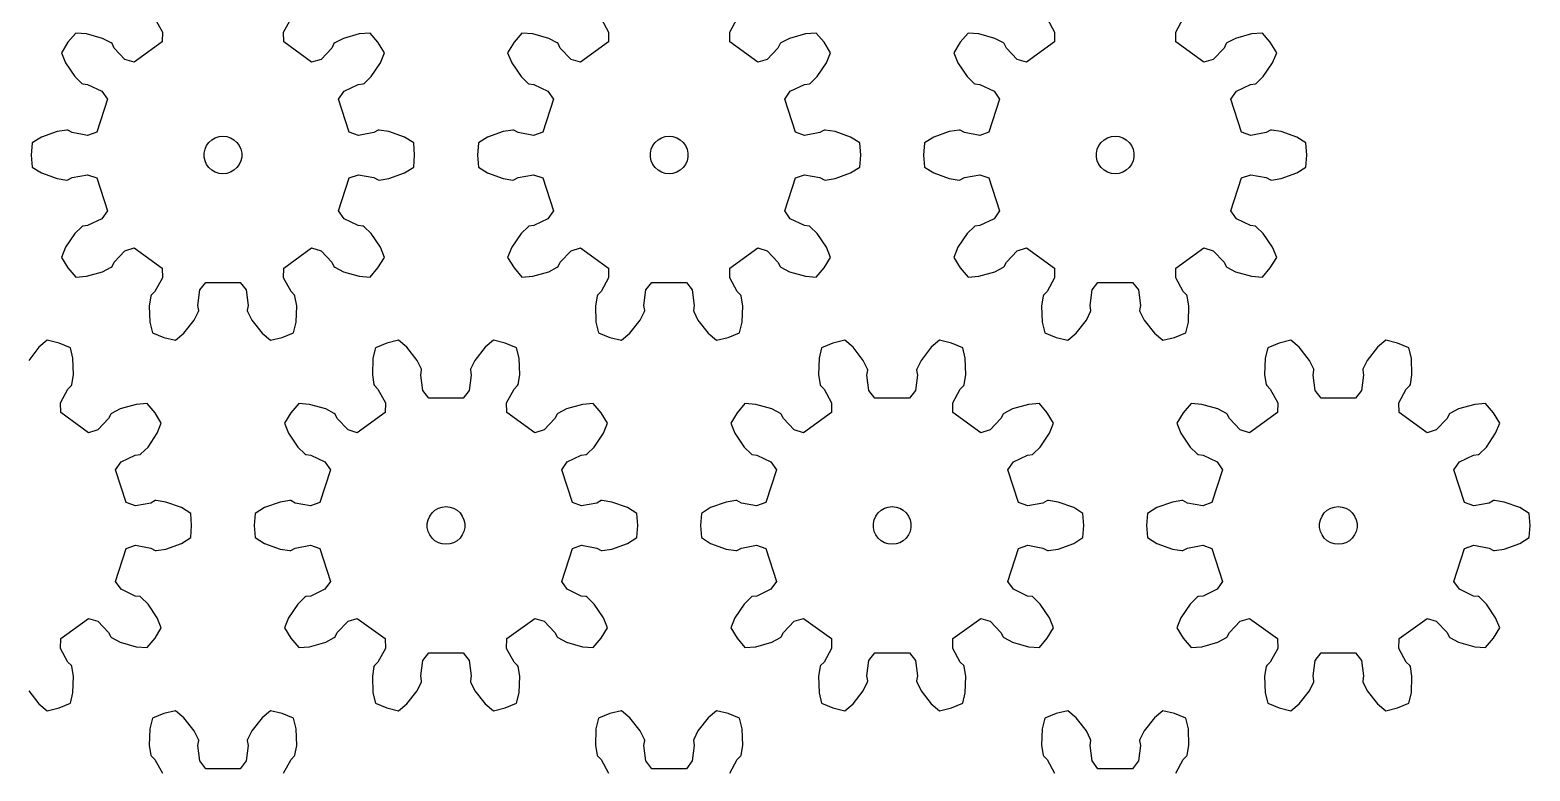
# Model space of a CAD drawing. Extents: x 0 to 208, y 0 to 236.
# Drawn here: x 88.8 to 208.3, y 113.3 to 172.3 of the extents above; entities that cross this region are included whole.
import ezdxf

# ---------------------------------------------------------------- set-up
doc = ezdxf.new("R2010")
doc.units = 0

msp = doc.modelspace()

# ---------------------------------------------------------------- linework, layer by layer
for p, q in [((98.75, 173.21), (99.35, 172.12)), ((109, 172.12), (109.6, 173.21)), ((134.31, 173.21), (134.9, 172.12)), ((144.56, 172.12), (145.15, 173.21)), ((169.87, 173.21), (170.46, 172.12)), ((180.12, 172.12), (180.71, 173.21)), ((91.81, 171.31), (91.31, 170.48)), ((92.44, 172.05), (91.81, 171.31)), ((93.3, 171.99), (92.44, 172.05)), ((94.58, 171.62), (93.3, 171.99)), ((95.27, 171.26), (94.58, 171.62)), ((95.33, 171.21), (95.27, 171.26)), ((95.5, 170.85), (95.33, 171.21)), ((99.33, 171.34), (97.1, 169.72)), ((99.35, 172.12), (99.33, 171.34)), ((109.02, 171.34), (109, 172.12)), ((111.24, 169.72), (109.02, 171.34)), ((113.02, 171.21), (112.84, 170.85)), ((113.08, 171.26), (113.02, 171.21)), ((113.77, 171.62), (113.08, 171.26)), ((115.04, 171.99), (113.77, 171.62)), ((115.9, 172.05), (115.04, 171.99)), ((116.53, 171.31), (115.9, 172.05)), ((117.04, 170.48), (116.53, 171.31)), ((127.37, 171.31), (126.86, 170.48)), ((128, 172.05), (127.37, 171.31)), ((128.86, 171.99), (128, 172.05)), ((130.14, 171.62), (128.86, 171.99)), ((130.82, 171.26), (130.14, 171.62)), ((130.89, 171.21), (130.82, 171.26)), ((131.06, 170.85), (130.89, 171.21)), ((134.89, 171.34), (132.66, 169.72)), ((134.9, 172.12), (134.89, 171.34)), ((144.58, 171.34), (144.56, 172.12)), ((146.8, 169.72), (144.58, 171.34)), ((148.58, 171.21), (148.4, 170.85)), ((148.64, 171.26), (148.58, 171.21)), ((149.33, 171.62), (148.64, 171.26)), ((150.6, 171.99), (149.33, 171.62)), ((151.46, 172.05), (150.6, 171.99)), ((152.09, 171.31), (151.46, 172.05)), ((152.6, 170.48), (152.09, 171.31)), ((162.93, 171.31), (162.42, 170.48)), ((163.56, 172.05), (162.93, 171.31)), ((164.42, 171.99), (163.56, 172.05)), ((165.69, 171.62), (164.42, 171.99)), ((166.38, 171.26), (165.69, 171.62)), ((166.44, 171.21), (166.38, 171.26)), ((166.62, 170.85), (166.44, 171.21)), ((170.44, 171.34), (168.22, 169.72)), ((170.46, 172.12), (170.44, 171.34)), ((180.13, 171.34), (180.12, 172.12)), ((182.36, 169.72), (180.13, 171.34)), ((184.13, 171.21), (183.96, 170.85)), ((184.19, 171.26), (184.13, 171.21)), ((184.88, 171.62), (184.19, 171.26)), ((186.16, 171.99), (184.88, 171.62)), ((187.02, 172.05), (186.16, 171.99)), ((187.65, 171.31), (187.02, 172.05)), ((188.16, 170.48), (187.65, 171.31)), ((91.31, 170.48), (91.63, 169.68)), ((96.36, 169.95), (95.5, 170.85)), ((97.1, 169.72), (96.36, 169.95)), ((111.99, 169.95), (111.24, 169.72)), ((112.84, 170.85), (111.99, 169.95)), ((116.72, 169.68), (117.04, 170.48)), ((126.86, 170.48), (127.19, 169.68)), ((131.92, 169.95), (131.06, 170.85)), ((132.66, 169.72), (131.92, 169.95)), ((147.55, 169.95), (146.8, 169.72)), ((148.4, 170.85), (147.55, 169.95)), ((152.28, 169.68), (152.6, 170.48)), ((162.42, 170.48), (162.74, 169.68)), ((167.47, 169.95), (166.62, 170.85)), ((168.22, 169.72), (167.47, 169.95)), ((183.1, 169.95), (182.36, 169.72)), ((183.96, 170.85), (183.1, 169.95)), ((187.83, 169.68), (188.16, 170.48)), ((91.63, 169.68), (92.37, 168.58)), ((92.37, 168.58), (92.93, 168.04)), ((115.42, 168.04), (115.98, 168.58)), ((115.98, 168.58), (116.72, 169.68)), ((127.19, 169.68), (127.93, 168.58)), ((127.93, 168.58), (128.49, 168.04)), ((150.97, 168.04), (151.54, 168.58)), ((151.54, 168.58), (152.28, 169.68)), ((162.74, 169.68), (163.48, 168.58)), ((163.48, 168.58), (164.05, 168.04)), ((186.53, 168.04), (187.09, 168.58)), ((187.09, 168.58), (187.83, 169.68)), ((92.93, 168.04), (93, 168)), ((93, 168), (93.39, 167.94)), ((93.39, 167.94), (94.52, 167.41)), ((94.52, 167.41), (94.96, 166.77)), ((113.39, 166.77), (113.83, 167.41)), ((113.83, 167.41), (114.95, 167.94)), ((114.95, 167.94), (115.35, 168)), ((115.35, 168), (115.42, 168.04)), ((128.49, 168.04), (128.56, 168)), ((128.56, 168), (128.95, 167.94)), ((128.95, 167.94), (130.07, 167.41)), ((130.07, 167.41), (130.52, 166.77)), ((148.95, 166.77), (149.39, 167.41)), ((149.39, 167.41), (150.51, 167.94)), ((150.51, 167.94), (150.91, 168)), ((150.91, 168), (150.97, 168.04)), ((164.05, 168.04), (164.11, 168)), ((164.11, 168), (164.51, 167.94)), ((164.51, 167.94), (165.63, 167.41)), ((165.63, 167.41), (166.07, 166.77)), ((184.5, 166.77), (184.95, 167.41)), ((184.95, 167.41), (186.07, 167.94)), ((186.07, 167.94), (186.46, 168)), ((186.46, 168), (186.53, 168.04)), ((94.96, 166.77), (94.11, 164.15)), ((114.24, 164.15), (113.39, 166.77)), ((130.52, 166.77), (129.67, 164.15)), ((149.8, 164.15), (148.95, 166.77)), ((166.07, 166.77), (165.22, 164.15)), ((185.35, 164.15), (184.5, 166.77)), ((90.95, 164.21), (89.7, 163.75)), ((91.72, 164.32), (90.95, 164.21)), ((91.8, 164.31), (91.72, 164.32)), ((92.15, 164.13), (91.8, 164.31)), ((93.37, 163.9), (92.15, 164.13)), ((94.11, 164.15), (93.37, 163.9)), ((103.56, 163.7), (103.86, 163.8)), ((103.86, 163.8), (104.17, 163.83)), ((104.17, 163.83), (104.49, 163.8)), ((104.49, 163.8), (104.78, 163.7)), ((114.97, 163.9), (114.24, 164.15)), ((116.19, 164.13), (114.97, 163.9)), ((116.55, 164.31), (116.19, 164.13)), ((116.63, 164.32), (116.55, 164.31)), ((117.4, 164.21), (116.63, 164.32)), ((118.64, 163.75), (117.4, 164.21)), ((126.5, 164.21), (125.26, 163.75)), ((127.28, 164.32), (126.5, 164.21)), ((127.36, 164.31), (127.28, 164.32)), ((127.71, 164.13), (127.36, 164.31)), ((128.93, 163.9), (127.71, 164.13)), ((129.67, 164.15), (128.93, 163.9)), ((139.12, 163.7), (139.42, 163.8)), ((139.42, 163.8), (139.73, 163.83)), ((139.73, 163.83), (140.04, 163.8)), ((140.04, 163.8), (140.34, 163.7)), ((150.53, 163.9), (149.8, 164.15)), ((151.75, 164.13), (150.53, 163.9)), ((152.1, 164.31), (151.75, 164.13)), ((152.18, 164.32), (152.1, 164.31)), ((152.96, 164.21), (152.18, 164.32)), ((154.2, 163.75), (152.96, 164.21)), ((162.06, 164.21), (160.82, 163.75)), ((162.84, 164.32), (162.06, 164.21)), ((162.92, 164.31), (162.84, 164.32)), ((163.27, 164.13), (162.92, 164.31)), ((164.49, 163.9), (163.27, 164.13)), ((165.22, 164.15), (164.49, 163.9)), ((174.68, 163.7), (174.98, 163.8)), ((174.98, 163.8), (175.29, 163.83)), ((175.29, 163.83), (175.6, 163.8)), ((175.6, 163.8), (175.9, 163.7)), ((186.09, 163.9), (185.35, 164.15)), ((187.31, 164.13), (186.09, 163.9)), ((187.66, 164.31), (187.31, 164.13)), ((187.74, 164.32), (187.66, 164.31)), ((188.51, 164.21), (187.74, 164.32)), ((189.76, 163.75), (188.51, 164.21)), ((88.97, 163.3), (88.89, 162.33)), ((89.7, 163.75), (88.97, 163.3)), ((102.68, 162.49), (102.75, 162.79)), ((102.75, 162.79), (102.87, 163.08)), ((102.87, 163.08), (103.06, 163.33)), ((103.06, 163.33), (103.29, 163.54)), ((103.29, 163.54), (103.56, 163.7)), ((104.78, 163.7), (105.05, 163.54)), ((105.05, 163.54), (105.29, 163.33)), ((105.29, 163.33), (105.47, 163.08)), ((105.47, 163.08), (105.6, 162.79)), ((105.6, 162.79), (105.67, 162.49)), ((119.38, 163.3), (118.64, 163.75)), ((119.45, 162.33), (119.38, 163.3)), ((124.53, 163.3), (124.45, 162.33)), ((125.26, 163.75), (124.53, 163.3)), ((138.24, 162.49), (138.3, 162.79)), ((138.3, 162.79), (138.43, 163.08)), ((138.43, 163.08), (138.62, 163.33)), ((138.62, 163.33), (138.85, 163.54)), ((138.85, 163.54), (139.12, 163.7)), ((140.34, 163.7), (140.61, 163.54)), ((140.61, 163.54), (140.85, 163.33)), ((140.85, 163.33), (141.03, 163.08)), ((141.03, 163.08), (141.16, 162.79)), ((141.16, 162.79), (141.22, 162.49)), ((154.93, 163.3), (154.2, 163.75)), ((155.01, 162.33), (154.93, 163.3)), ((160.09, 163.3), (160.01, 162.33)), ((160.82, 163.75), (160.09, 163.3)), ((173.8, 162.49), (173.86, 162.79)), ((173.86, 162.79), (173.99, 163.08)), ((173.99, 163.08), (174.17, 163.33)), ((174.17, 163.33), (174.41, 163.54)), ((174.41, 163.54), (174.68, 163.7)), ((175.9, 163.7), (176.17, 163.54)), ((176.17, 163.54), (176.4, 163.33)), ((176.4, 163.33), (176.59, 163.08)), ((176.59, 163.08), (176.72, 162.79)), ((176.72, 162.79), (176.78, 162.49)), ((190.49, 163.3), (189.76, 163.75)), ((190.57, 162.33), (190.49, 163.3)), ((88.89, 162.33), (88.97, 161.36)), ((102.68, 162.17), (102.68, 162.49)), ((102.75, 161.87), (102.68, 162.17)), ((102.87, 161.58), (102.75, 161.87)), ((103.06, 161.33), (102.87, 161.58)), ((105.47, 161.58), (105.29, 161.33)), ((105.6, 161.87), (105.47, 161.58)), ((105.67, 162.17), (105.6, 161.87)), ((105.67, 162.49), (105.67, 162.17)), ((119.38, 161.36), (119.45, 162.33)), ((124.45, 162.33), (124.53, 161.36)), ((138.24, 162.17), (138.24, 162.49)), ((138.3, 161.87), (138.24, 162.17)), ((138.43, 161.58), (138.3, 161.87)), ((138.62, 161.33), (138.43, 161.58)), ((141.03, 161.58), (140.85, 161.33)), ((141.16, 161.87), (141.03, 161.58)), ((141.22, 162.17), (141.16, 161.87)), ((141.22, 162.49), (141.22, 162.17)), ((154.93, 161.36), (155.01, 162.33)), ((160.01, 162.33), (160.09, 161.36)), ((173.8, 162.17), (173.8, 162.49)), ((173.86, 161.87), (173.8, 162.17)), ((173.99, 161.58), (173.86, 161.87)), ((174.17, 161.33), (173.99, 161.58)), ((176.59, 161.58), (176.4, 161.33)), ((176.72, 161.87), (176.59, 161.58)), ((176.78, 162.17), (176.72, 161.87)), ((176.78, 162.49), (176.78, 162.17)), ((190.49, 161.36), (190.57, 162.33)), ((88.97, 161.36), (89.7, 160.91)), ((89.7, 160.91), (90.95, 160.45)), ((90.95, 160.45), (91.72, 160.34)), ((91.72, 160.34), (91.8, 160.35)), ((91.8, 160.35), (92.15, 160.53)), ((92.15, 160.53), (93.37, 160.76)), ((93.37, 160.76), (94.11, 160.51)), ((94.11, 160.51), (94.96, 157.89)), ((103.29, 161.12), (103.06, 161.33)), ((103.56, 160.96), (103.29, 161.12)), ((103.86, 160.86), (103.56, 160.96)), ((104.17, 160.83), (103.86, 160.86)), ((104.49, 160.86), (104.17, 160.83)), ((104.78, 160.96), (104.49, 160.86)), ((105.05, 161.12), (104.78, 160.96)), ((105.29, 161.33), (105.05, 161.12)), ((113.39, 157.89), (114.24, 160.51)), ((114.24, 160.51), (114.97, 160.76)), ((114.97, 160.76), (116.19, 160.53)), ((116.19, 160.53), (116.55, 160.35)), ((116.55, 160.35), (116.63, 160.34)), ((116.63, 160.34), (117.4, 160.45)), ((117.4, 160.45), (118.64, 160.91)), ((118.64, 160.91), (119.38, 161.36)), ((124.53, 161.36), (125.26, 160.91)), ((125.26, 160.91), (126.5, 160.45)), ((126.5, 160.45), (127.28, 160.34)), ((127.28, 160.34), (127.36, 160.35)), ((127.36, 160.35), (127.71, 160.53)), ((127.71, 160.53), (128.93, 160.76)), ((128.93, 160.76), (129.67, 160.51)), ((129.67, 160.51), (130.52, 157.89)), ((138.85, 161.12), (138.62, 161.33)), ((139.12, 160.96), (138.85, 161.12)), ((139.42, 160.86), (139.12, 160.96)), ((139.73, 160.83), (139.42, 160.86)), ((140.04, 160.86), (139.73, 160.83)), ((140.34, 160.96), (140.04, 160.86)), ((140.61, 161.12), (140.34, 160.96)), ((140.85, 161.33), (140.61, 161.12)), ((148.95, 157.89), (149.8, 160.51)), ((149.8, 160.51), (150.53, 160.76)), ((150.53, 160.76), (151.75, 160.53)), ((151.75, 160.53), (152.1, 160.35)), ((152.1, 160.35), (152.18, 160.34)), ((152.18, 160.34), (152.96, 160.45)), ((152.96, 160.45), (154.2, 160.91)), ((154.2, 160.91), (154.93, 161.36)), ((160.09, 161.36), (160.82, 160.91)), ((160.82, 160.91), (162.06, 160.45)), ((162.06, 160.45), (162.84, 160.34)), ((162.84, 160.34), (162.92, 160.35)), ((162.92, 160.35), (163.27, 160.53)), ((163.27, 160.53), (164.49, 160.76)), ((164.49, 160.76), (165.22, 160.51)), ((165.22, 160.51), (166.07, 157.89)), ((174.41, 161.12), (174.17, 161.33)), ((174.68, 160.96), (174.41, 161.12)), ((174.98, 160.86), (174.68, 160.96)), ((175.29, 160.83), (174.98, 160.86)), ((175.6, 160.86), (175.29, 160.83)), ((175.9, 160.96), (175.6, 160.86)), ((176.17, 161.12), (175.9, 160.96)), ((176.4, 161.33), (176.17, 161.12)), ((184.5, 157.89), (185.35, 160.51)), ((185.35, 160.51), (186.09, 160.76)), ((186.09, 160.76), (187.31, 160.53)), ((187.31, 160.53), (187.66, 160.35)), ((187.66, 160.35), (187.74, 160.34)), ((187.74, 160.34), (188.51, 160.45)), ((188.51, 160.45), (189.76, 160.91)), ((189.76, 160.91), (190.49, 161.36)), ((94.96, 157.89), (94.52, 157.25)), ((113.83, 157.25), (113.39, 157.89)), ((130.52, 157.89), (130.07, 157.25)), ((149.39, 157.25), (148.95, 157.89)), ((166.07, 157.89), (165.63, 157.25)), ((184.95, 157.25), (184.5, 157.89)), ((92.93, 156.62), (92.37, 156.08)), ((93, 156.66), (92.93, 156.62)), ((93.39, 156.72), (93, 156.66)), ((94.52, 157.25), (93.39, 156.72)), ((114.95, 156.72), (113.83, 157.25)), ((115.35, 156.66), (114.95, 156.72)), ((115.42, 156.62), (115.35, 156.66)), ((115.98, 156.08), (115.42, 156.62)), ((128.49, 156.62), (127.93, 156.08)), ((128.56, 156.66), (128.49, 156.62)), ((128.95, 156.72), (128.56, 156.66)), ((130.07, 157.25), (128.95, 156.72)), ((150.51, 156.72), (149.39, 157.25)), ((150.91, 156.66), (150.51, 156.72)), ((150.97, 156.62), (150.91, 156.66)), ((151.54, 156.08), (150.97, 156.62)), ((164.05, 156.62), (163.48, 156.08)), ((164.11, 156.66), (164.05, 156.62)), ((164.51, 156.72), (164.11, 156.66)), ((165.63, 157.25), (164.51, 156.72)), ((186.07, 156.72), (184.95, 157.25)), ((186.46, 156.66), (186.07, 156.72)), ((186.53, 156.62), (186.46, 156.66)), ((187.09, 156.08), (186.53, 156.62)), ((92.37, 156.08), (91.63, 154.98)), ((116.72, 154.98), (115.98, 156.08)), ((127.93, 156.08), (127.19, 154.98)), ((152.28, 154.98), (151.54, 156.08)), ((163.48, 156.08), (162.74, 154.98)), ((187.83, 154.98), (187.09, 156.08)), ((91.63, 154.98), (91.31, 154.18)), ((95.5, 153.81), (96.36, 154.71)), ((96.36, 154.71), (97.1, 154.94)), ((97.1, 154.94), (99.33, 153.32)), ((109.02, 153.32), (111.24, 154.94)), ((111.24, 154.94), (111.99, 154.71)), ((111.99, 154.71), (112.84, 153.81)), ((117.04, 154.18), (116.72, 154.98)), ((127.19, 154.98), (126.86, 154.18)), ((131.06, 153.81), (131.92, 154.71)), ((131.92, 154.71), (132.66, 154.94)), ((132.66, 154.94), (134.89, 153.32)), ((144.58, 153.32), (146.8, 154.94)), ((146.8, 154.94), (147.55, 154.71)), ((147.55, 154.71), (148.4, 153.81)), ((152.6, 154.18), (152.28, 154.98)), ((162.74, 154.98), (162.42, 154.18)), ((166.62, 153.81), (167.47, 154.71)), ((167.47, 154.71), (168.22, 154.94)), ((168.22, 154.94), (170.44, 153.32)), ((180.13, 153.32), (182.36, 154.94)), ((182.36, 154.94), (183.1, 154.71)), ((183.1, 154.71), (183.96, 153.81)), ((188.16, 154.18), (187.83, 154.98)), ((91.31, 154.18), (91.81, 153.35)), ((91.81, 153.35), (92.44, 152.61)), ((93.3, 152.67), (94.58, 153.04)), ((94.58, 153.04), (95.27, 153.4)), ((95.27, 153.4), (95.33, 153.45)), ((95.33, 153.45), (95.5, 153.81)), ((99.33, 153.32), (99.35, 152.54)), ((109, 152.54), (109.02, 153.32)), ((112.84, 153.81), (113.02, 153.45)), ((113.02, 153.45), (113.08, 153.4)), ((113.08, 153.4), (113.77, 153.04)), ((113.77, 153.04), (115.04, 152.67)), ((115.9, 152.61), (116.53, 153.35)), ((116.53, 153.35), (117.04, 154.18)), ((126.86, 154.18), (127.37, 153.35)), ((127.37, 153.35), (128, 152.61)), ((128.86, 152.67), (130.14, 153.04)), ((130.14, 153.04), (130.82, 153.4)), ((130.82, 153.4), (130.89, 153.45)), ((130.89, 153.45), (131.06, 153.81)), ((134.89, 153.32), (134.9, 152.54)), ((144.56, 152.54), (144.58, 153.32)), ((148.4, 153.81), (148.58, 153.45)), ((148.58, 153.45), (148.64, 153.4)), ((148.64, 153.4), (149.33, 153.04)), ((149.33, 153.04), (150.6, 152.67)), ((151.46, 152.61), (152.09, 153.35)), ((152.09, 153.35), (152.6, 154.18)), ((162.42, 154.18), (162.93, 153.35)), ((162.93, 153.35), (163.56, 152.61)), ((164.42, 152.67), (165.69, 153.04)), ((165.69, 153.04), (166.38, 153.4)), ((166.38, 153.4), (166.44, 153.45)), ((166.44, 153.45), (166.62, 153.81)), ((170.44, 153.32), (170.46, 152.54)), ((180.12, 152.54), (180.13, 153.32)), ((183.96, 153.81), (184.13, 153.45)), ((184.13, 153.45), (184.19, 153.4)), ((184.19, 153.4), (184.88, 153.04)), ((184.88, 153.04), (186.16, 152.67)), ((187.02, 152.61), (187.65, 153.35)), ((187.65, 153.35), (188.16, 154.18)), ((92.44, 152.61), (93.3, 152.67)), ((99.35, 152.54), (98.75, 151.45)), ((102.33, 151.58), (102.8, 152.19)), ((102.8, 152.19), (105.55, 152.19)), ((105.55, 152.19), (106.02, 151.58)), ((109.6, 151.45), (109, 152.54)), ((115.04, 152.67), (115.9, 152.61)), ((128, 152.61), (128.86, 152.67)), ((134.9, 152.54), (134.31, 151.45)), ((137.88, 151.58), (138.36, 152.19)), ((138.36, 152.19), (141.11, 152.19)), ((141.11, 152.19), (141.58, 151.58)), ((145.15, 151.45), (144.56, 152.54)), ((150.6, 152.67), (151.46, 152.61)), ((163.56, 152.61), (164.42, 152.67)), ((170.46, 152.54), (169.87, 151.45)), ((173.44, 151.58), (173.91, 152.19)), ((173.91, 152.19), (176.66, 152.19)), ((176.66, 152.19), (177.14, 151.58)), ((180.71, 151.45), (180.12, 152.54)), ((186.16, 152.67), (187.02, 152.61)), ((98.43, 151.1), (98.3, 150.33)), ((98.46, 151.18), (98.43, 151.1)), ((98.75, 151.45), (98.46, 151.18)), ((102.17, 150.34), (102.33, 151.58)), ((106.02, 151.58), (106.18, 150.34)), ((109.88, 151.18), (109.6, 151.45)), ((109.91, 151.1), (109.88, 151.18)), ((110.05, 150.33), (109.91, 151.1)), ((133.99, 151.1), (133.86, 150.33)), ((134.02, 151.18), (133.99, 151.1)), ((134.31, 151.45), (134.02, 151.18)), ((137.72, 150.34), (137.88, 151.58)), ((141.58, 151.58), (141.74, 150.34)), ((145.44, 151.18), (145.15, 151.45)), ((145.47, 151.1), (145.44, 151.18)), ((145.61, 150.33), (145.47, 151.1)), ((169.55, 151.1), (169.41, 150.33)), ((169.58, 151.18), (169.55, 151.1)), ((169.87, 151.45), (169.58, 151.18)), ((173.28, 150.34), (173.44, 151.58)), ((177.14, 151.58), (177.3, 150.34)), ((181, 151.18), (180.71, 151.45)), ((181.03, 151.1), (181, 151.18)), ((181.16, 150.33), (181.03, 151.1)), ((98.3, 150.33), (98.35, 149.01)), ((101.87, 149.17), (102.22, 149.87)), ((102.24, 149.95), (102.17, 150.34)), ((102.22, 149.87), (102.24, 149.95)), ((106.18, 150.34), (106.11, 149.95)), ((106.11, 149.95), (106.13, 149.87)), ((106.13, 149.87), (106.47, 149.17)), ((110, 149.01), (110.05, 150.33)), ((133.86, 150.33), (133.9, 149.01)), ((137.43, 149.17), (137.77, 149.87)), ((137.79, 149.95), (137.72, 150.34)), ((137.77, 149.87), (137.79, 149.95)), ((141.74, 150.34), (141.67, 149.95)), ((141.67, 149.95), (141.69, 149.87)), ((141.69, 149.87), (142.03, 149.17)), ((145.56, 149.01), (145.61, 150.33)), ((169.41, 150.33), (169.46, 149.01)), ((172.99, 149.17), (173.33, 149.87)), ((173.35, 149.95), (173.28, 150.34)), ((173.33, 149.87), (173.35, 149.95)), ((177.3, 150.34), (177.23, 149.95)), ((177.23, 149.95), (177.25, 149.87)), ((177.25, 149.87), (177.59, 149.17)), ((181.12, 149.01), (181.16, 150.33)), ((98.35, 149.01), (98.56, 148.17)), ((101.06, 148.13), (101.87, 149.17)), ((106.47, 149.17), (107.29, 148.13)), ((109.79, 148.17), (110, 149.01)), ((133.9, 149.01), (134.11, 148.17)), ((136.61, 148.13), (137.43, 149.17)), ((142.03, 149.17), (142.85, 148.13)), ((145.35, 148.17), (145.56, 149.01)), ((169.46, 149.01), (169.67, 148.17)), ((172.17, 148.13), (172.99, 149.17)), ((177.59, 149.17), (178.41, 148.13)), ((180.91, 148.17), (181.12, 149.01)), ((90.17, 147.57), (89.51, 147.02)), ((91.12, 147.35), (90.17, 147.57)), ((92.01, 146.98), (91.12, 147.35)), ((98.56, 148.17), (99.45, 147.8)), ((99.45, 147.8), (100.39, 147.57)), ((100.39, 147.57), (101.06, 148.13)), ((107.29, 148.13), (107.95, 147.57)), ((107.95, 147.57), (108.89, 147.8)), ((108.89, 147.8), (109.79, 148.17)), ((117.23, 147.35), (116.34, 146.98)), ((118.17, 147.57), (117.23, 147.35)), ((118.84, 147.02), (118.17, 147.57)), ((125.73, 147.57), (125.07, 147.02)), ((126.67, 147.35), (125.73, 147.57)), ((127.57, 146.98), (126.67, 147.35)), ((134.11, 148.17), (135.01, 147.8)), ((135.01, 147.8), (135.95, 147.57)), ((135.95, 147.57), (136.61, 148.13)), ((142.85, 148.13), (143.51, 147.57)), ((143.51, 147.57), (144.45, 147.8)), ((144.45, 147.8), (145.35, 148.17)), ((152.79, 147.35), (151.89, 146.98)), ((153.73, 147.57), (152.79, 147.35)), ((154.39, 147.02), (153.73, 147.57)), ((161.29, 147.57), (160.63, 147.02)), ((162.23, 147.35), (161.29, 147.57)), ((163.13, 146.98), (162.23, 147.35)), ((169.67, 148.17), (170.57, 147.8)), ((170.57, 147.8), (171.51, 147.57)), ((171.51, 147.57), (172.17, 148.13)), ((178.41, 148.13), (179.07, 147.57)), ((179.07, 147.57), (180.01, 147.8)), ((180.01, 147.8), (180.91, 148.17)), ((188.35, 147.35), (187.45, 146.98)), ((189.29, 147.57), (188.35, 147.35)), ((189.95, 147.02), (189.29, 147.57)), ((196.85, 147.57), (196.18, 147.02)), ((197.79, 147.35), (196.85, 147.57)), ((198.68, 146.98), (197.79, 147.35)), ((89.51, 147.02), (88.69, 145.97)), ((92.22, 146.14), (92.01, 146.98)), ((92.27, 144.81), (92.22, 146.14)), ((116.13, 146.14), (116.08, 144.81)), ((116.34, 146.98), (116.13, 146.14)), ((119.65, 145.97), (118.84, 147.02)), ((119.99, 145.27), (119.65, 145.97)), ((124.25, 145.97), (123.91, 145.27)), ((125.07, 147.02), (124.25, 145.97)), ((127.78, 146.14), (127.57, 146.98)), ((127.83, 144.81), (127.78, 146.14)), ((151.68, 146.14), (151.64, 144.81)), ((151.89, 146.98), (151.68, 146.14)), ((155.21, 145.97), (154.39, 147.02)), ((155.55, 145.27), (155.21, 145.97)), ((159.81, 145.97), (159.47, 145.27)), ((160.63, 147.02), (159.81, 145.97)), ((163.34, 146.14), (163.13, 146.98)), ((163.38, 144.81), (163.34, 146.14)), ((187.24, 146.14), (187.19, 144.81)), ((187.45, 146.98), (187.24, 146.14)), ((190.77, 145.97), (189.95, 147.02)), ((191.11, 145.27), (190.77, 145.97)), ((195.37, 145.97), (195.02, 145.27)), ((196.18, 147.02), (195.37, 145.97)), ((198.89, 146.14), (198.68, 146.98)), ((198.94, 144.81), (198.89, 146.14)), ((92.13, 144.04), (92.27, 144.81)), ((116.08, 144.81), (116.21, 144.04)), ((119.95, 144.8), (120.01, 145.2)), ((120.11, 143.57), (119.95, 144.8)), ((120.01, 145.2), (119.99, 145.27)), ((123.96, 144.8), (123.8, 143.57)), ((123.91, 145.27), (123.89, 145.2)), ((123.89, 145.2), (123.96, 144.8)), ((127.69, 144.04), (127.83, 144.81)), ((151.64, 144.81), (151.77, 144.04)), ((155.5, 144.8), (155.57, 145.2)), ((155.66, 143.57), (155.5, 144.8)), ((155.57, 145.2), (155.55, 145.27)), ((159.52, 144.8), (159.36, 143.57)), ((159.47, 145.27), (159.45, 145.2)), ((159.45, 145.2), (159.52, 144.8)), ((163.25, 144.04), (163.38, 144.81)), ((187.19, 144.81), (187.33, 144.04)), ((191.06, 144.8), (191.13, 145.2)), ((191.22, 143.57), (191.06, 144.8)), ((191.13, 145.2), (191.11, 145.27)), ((195.07, 144.8), (194.91, 143.57)), ((195.02, 145.27), (195.01, 145.2)), ((195.01, 145.2), (195.07, 144.8)), ((198.81, 144.04), (198.94, 144.81)), ((91.22, 142.6), (91.82, 143.69)), ((91.82, 143.69), (92.1, 143.97)), ((92.1, 143.97), (92.13, 144.04)), ((116.21, 144.04), (116.24, 143.97)), ((116.24, 143.97), (116.53, 143.69)), ((116.53, 143.69), (117.12, 142.6)), ((120.58, 142.95), (120.11, 143.57)), ((123.8, 143.57), (123.33, 142.95)), ((126.78, 142.6), (127.38, 143.69)), ((127.38, 143.69), (127.66, 143.97)), ((127.66, 143.97), (127.69, 144.04)), ((151.77, 144.04), (151.8, 143.97)), ((151.8, 143.97), (152.09, 143.69)), ((152.09, 143.69), (152.68, 142.6)), ((156.13, 142.95), (155.66, 143.57)), ((159.36, 143.57), (158.89, 142.95)), ((162.34, 142.6), (162.93, 143.69)), ((162.93, 143.69), (163.22, 143.97)), ((163.22, 143.97), (163.25, 144.04)), ((187.33, 144.04), (187.36, 143.97)), ((187.36, 143.97), (187.64, 143.69)), ((187.64, 143.69), (188.24, 142.6)), ((191.69, 142.95), (191.22, 143.57)), ((194.91, 143.57), (194.44, 142.95)), ((197.9, 142.6), (198.49, 143.69)), ((198.49, 143.69), (198.78, 143.97)), ((198.78, 143.97), (198.81, 144.04)), ((91.24, 141.82), (91.22, 142.6)), ((97.26, 142.47), (95.99, 142.11)), ((98.13, 142.53), (97.26, 142.47)), ((98.76, 141.8), (98.13, 142.53)), ((110.22, 142.53), (109.59, 141.8)), ((111.08, 142.47), (110.22, 142.53)), ((112.36, 142.11), (111.08, 142.47)), ((117.12, 142.6), (117.11, 141.82)), ((123.33, 142.95), (120.58, 142.95)), ((126.8, 141.82), (126.78, 142.6)), ((132.82, 142.47), (131.55, 142.11)), ((133.68, 142.53), (132.82, 142.47)), ((134.31, 141.8), (133.68, 142.53)), ((145.78, 142.53), (145.15, 141.8)), ((146.64, 142.47), (145.78, 142.53)), ((147.91, 142.11), (146.64, 142.47)), ((152.68, 142.6), (152.67, 141.82)), ((158.89, 142.95), (156.13, 142.95)), ((162.35, 141.82), (162.34, 142.6)), ((168.38, 142.47), (167.11, 142.11)), ((169.24, 142.53), (168.38, 142.47)), ((169.87, 141.8), (169.24, 142.53)), ((181.34, 142.53), (180.71, 141.8)), ((182.2, 142.47), (181.34, 142.53)), ((183.47, 142.11), (182.2, 142.47)), ((188.24, 142.6), (188.22, 141.82)), ((194.44, 142.95), (191.69, 142.95)), ((197.91, 141.82), (197.9, 142.6)), ((203.94, 142.47), (202.66, 142.11)), ((204.8, 142.53), (203.94, 142.47)), ((205.43, 141.8), (204.8, 142.53)), ((93.47, 140.21), (91.24, 141.82)), ((95.06, 141.34), (94.21, 140.43)), ((95.24, 141.69), (95.06, 141.34)), ((95.3, 141.74), (95.24, 141.69)), ((95.99, 142.11), (95.3, 141.74)), ((99.26, 140.97), (98.76, 141.8)), ((109.59, 141.8), (109.08, 140.97)), ((113.05, 141.74), (112.36, 142.11)), ((113.11, 141.69), (113.05, 141.74)), ((113.28, 141.34), (113.11, 141.69)), ((114.14, 140.43), (113.28, 141.34)), ((117.11, 141.82), (114.88, 140.21)), ((129.02, 140.21), (126.8, 141.82)), ((130.62, 141.34), (129.77, 140.43)), ((130.8, 141.69), (130.62, 141.34)), ((130.86, 141.74), (130.8, 141.69)), ((131.55, 142.11), (130.86, 141.74)), ((134.82, 140.97), (134.31, 141.8)), ((145.15, 141.8), (144.64, 140.97)), ((148.6, 141.74), (147.91, 142.11)), ((148.67, 141.69), (148.6, 141.74)), ((148.84, 141.34), (148.67, 141.69)), ((149.69, 140.43), (148.84, 141.34)), ((152.67, 141.82), (150.44, 140.21)), ((164.58, 140.21), (162.35, 141.82)), ((166.18, 141.34), (165.33, 140.43)), ((166.35, 141.69), (166.18, 141.34)), ((166.42, 141.74), (166.35, 141.69)), ((167.11, 142.11), (166.42, 141.74)), ((170.38, 140.97), (169.87, 141.8)), ((180.71, 141.8), (180.2, 140.97)), ((184.16, 141.74), (183.47, 142.11)), ((184.22, 141.69), (184.16, 141.74)), ((184.4, 141.34), (184.22, 141.69)), ((185.25, 140.43), (184.4, 141.34)), ((188.22, 141.82), (186, 140.21)), ((200.14, 140.21), (197.91, 141.82)), ((201.74, 141.34), (200.88, 140.43)), ((201.91, 141.69), (201.74, 141.34)), ((201.97, 141.74), (201.91, 141.69)), ((202.66, 142.11), (201.97, 141.74)), ((205.93, 140.97), (205.43, 141.8)), ((94.21, 140.43), (93.47, 140.21)), ((98.2, 139.07), (98.94, 140.17)), ((98.94, 140.17), (99.26, 140.97)), ((109.08, 140.97), (109.41, 140.17)), ((109.41, 140.17), (110.15, 139.07)), ((114.88, 140.21), (114.14, 140.43)), ((129.77, 140.43), (129.02, 140.21)), ((133.76, 139.07), (134.5, 140.17)), ((134.5, 140.17), (134.82, 140.97)), ((144.64, 140.97), (144.97, 140.17)), ((144.97, 140.17), (145.71, 139.07)), ((150.44, 140.21), (149.69, 140.43)), ((165.33, 140.43), (164.58, 140.21)), ((169.31, 139.07), (170.05, 140.17)), ((170.05, 140.17), (170.38, 140.97)), ((180.2, 140.97), (180.52, 140.17)), ((180.52, 140.17), (181.26, 139.07)), ((186, 140.21), (185.25, 140.43)), ((200.88, 140.43), (200.14, 140.21)), ((204.87, 139.07), (205.61, 140.17)), ((205.61, 140.17), (205.93, 140.97)), ((97.64, 138.53), (98.2, 139.07)), ((110.15, 139.07), (110.71, 138.53)), ((133.2, 138.53), (133.76, 139.07)), ((145.71, 139.07), (146.27, 138.53)), ((168.75, 138.53), (169.31, 139.07)), ((181.26, 139.07), (181.82, 138.53)), ((204.31, 138.53), (204.87, 139.07)), ((95.61, 137.26), (96.05, 137.9)), ((96.05, 137.9), (97.18, 138.43)), ((97.18, 138.43), (97.57, 138.48)), ((97.57, 138.48), (97.64, 138.53)), ((110.71, 138.53), (110.78, 138.48)), ((110.78, 138.48), (111.17, 138.43)), ((111.17, 138.43), (112.29, 137.9)), ((112.29, 137.9), (112.74, 137.26)), ((131.17, 137.26), (131.61, 137.9)), ((131.61, 137.9), (132.73, 138.43)), ((132.73, 138.43), (133.13, 138.48)), ((133.13, 138.48), (133.2, 138.53)), ((146.27, 138.53), (146.33, 138.48)), ((146.33, 138.48), (146.73, 138.43)), ((146.73, 138.43), (147.85, 137.9)), ((147.85, 137.9), (148.3, 137.26)), ((166.72, 137.26), (167.17, 137.9)), ((167.17, 137.9), (168.29, 138.43)), ((168.29, 138.43), (168.69, 138.48)), ((168.69, 138.48), (168.75, 138.53)), ((181.82, 138.53), (181.89, 138.48)), ((181.89, 138.48), (182.29, 138.43)), ((182.29, 138.43), (183.41, 137.9)), ((183.41, 137.9), (183.85, 137.26)), ((202.28, 137.26), (202.73, 137.9)), ((202.73, 137.9), (203.85, 138.43)), ((203.85, 138.43), (204.24, 138.48)), ((204.24, 138.48), (204.31, 138.53)), ((96.46, 134.64), (95.61, 137.26)), ((112.74, 137.26), (111.89, 134.64)), ((132.02, 134.64), (131.17, 137.26)), ((148.3, 137.26), (147.44, 134.64)), ((167.57, 134.64), (166.72, 137.26)), ((183.85, 137.26), (183, 134.64)), ((203.13, 134.64), (202.28, 137.26)), ((97.19, 134.38), (96.46, 134.64)), ((98.42, 134.61), (97.19, 134.38)), ((98.77, 134.8), (98.42, 134.61)), ((98.85, 134.8), (98.77, 134.8)), ((99.62, 134.69), (98.85, 134.8)), ((100.86, 134.24), (99.62, 134.69)), ((101.6, 133.78), (100.86, 134.24)), ((107.48, 134.24), (106.75, 133.78)), ((108.73, 134.69), (107.48, 134.24)), ((109.5, 134.8), (108.73, 134.69)), ((109.58, 134.8), (109.5, 134.8)), ((109.93, 134.61), (109.58, 134.8)), ((111.15, 134.38), (109.93, 134.61)), ((111.89, 134.64), (111.15, 134.38)), ((120.84, 133.82), (121.07, 134.03)), ((121.07, 134.03), (121.34, 134.19)), ((121.34, 134.19), (121.64, 134.28)), ((121.64, 134.28), (121.95, 134.32)), ((121.95, 134.32), (122.26, 134.28)), ((122.26, 134.28), (122.56, 134.19)), ((122.56, 134.19), (122.83, 134.03)), ((122.83, 134.03), (123.07, 133.82)), ((132.75, 134.38), (132.02, 134.64)), ((133.97, 134.61), (132.75, 134.38)), ((134.33, 134.8), (133.97, 134.61)), ((134.41, 134.8), (134.33, 134.8)), ((135.18, 134.69), (134.41, 134.8)), ((136.42, 134.24), (135.18, 134.69)), ((137.15, 133.78), (136.42, 134.24)), ((143.04, 134.24), (142.31, 133.78)), ((144.28, 134.69), (143.04, 134.24)), ((145.06, 134.8), (144.28, 134.69)), ((145.14, 134.8), (145.06, 134.8)), ((145.49, 134.61), (145.14, 134.8)), ((146.71, 134.38), (145.49, 134.61)), ((147.44, 134.64), (146.71, 134.38)), ((156.4, 133.82), (156.63, 134.03)), ((156.63, 134.03), (156.9, 134.19)), ((156.9, 134.19), (157.2, 134.28)), ((157.2, 134.28), (157.51, 134.32)), ((157.51, 134.32), (157.82, 134.28)), ((157.82, 134.28), (158.12, 134.19)), ((158.12, 134.19), (158.39, 134.03)), ((158.39, 134.03), (158.62, 133.82)), ((168.31, 134.38), (167.57, 134.64)), ((169.53, 134.61), (168.31, 134.38)), ((169.88, 134.8), (169.53, 134.61)), ((169.96, 134.8), (169.88, 134.8)), ((170.74, 134.69), (169.96, 134.8)), ((171.98, 134.24), (170.74, 134.69)), ((172.71, 133.78), (171.98, 134.24)), ((178.6, 134.24), (177.86, 133.78)), ((179.84, 134.69), (178.6, 134.24)), ((180.61, 134.8), (179.84, 134.69)), ((180.69, 134.8), (180.61, 134.8)), ((181.05, 134.61), (180.69, 134.8)), ((182.27, 134.38), (181.05, 134.61)), ((183, 134.64), (182.27, 134.38)), ((191.95, 133.82), (192.19, 134.03)), ((192.19, 134.03), (192.46, 134.19)), ((192.46, 134.19), (192.76, 134.28)), ((192.76, 134.28), (193.07, 134.32)), ((193.07, 134.32), (193.38, 134.28)), ((193.38, 134.28), (193.68, 134.19)), ((193.68, 134.19), (193.95, 134.03)), ((193.95, 134.03), (194.18, 133.82)), ((203.87, 134.38), (203.13, 134.64)), ((205.09, 134.61), (203.87, 134.38)), ((205.44, 134.8), (205.09, 134.61)), ((205.52, 134.8), (205.44, 134.8)), ((206.29, 134.69), (205.52, 134.8)), ((207.54, 134.24), (206.29, 134.69)), ((208.27, 133.78), (207.54, 134.24)), ((101.67, 132.82), (101.6, 133.78)), ((101.6, 131.85), (101.67, 132.82)), ((106.75, 133.78), (106.67, 132.82)), ((106.67, 132.82), (106.75, 131.85)), ((120.46, 132.97), (120.53, 133.28)), ((120.46, 132.66), (120.46, 132.97)), ((120.53, 133.28), (120.65, 133.57)), ((120.65, 133.57), (120.84, 133.82)), ((123.07, 133.82), (123.25, 133.57)), ((123.25, 133.57), (123.38, 133.28)), ((123.38, 133.28), (123.44, 132.97)), ((123.44, 132.97), (123.44, 132.66)), ((137.23, 132.82), (137.15, 133.78)), ((137.15, 131.85), (137.23, 132.82)), ((142.31, 133.78), (142.23, 132.82)), ((142.23, 132.82), (142.31, 131.85)), ((156.02, 132.97), (156.08, 133.28)), ((156.02, 132.66), (156.02, 132.97)), ((156.08, 133.28), (156.21, 133.57)), ((156.21, 133.57), (156.4, 133.82)), ((158.62, 133.82), (158.81, 133.57)), ((158.81, 133.57), (158.94, 133.28)), ((158.94, 133.28), (159, 132.97)), ((159, 132.97), (159, 132.66)), ((172.79, 132.82), (172.71, 133.78)), ((172.71, 131.85), (172.79, 132.82)), ((177.86, 133.78), (177.79, 132.82)), ((177.79, 132.82), (177.86, 131.85)), ((191.58, 132.97), (191.64, 133.28)), ((191.58, 132.66), (191.58, 132.97)), ((191.64, 133.28), (191.77, 133.57)), ((191.77, 133.57), (191.95, 133.82)), ((194.18, 133.82), (194.37, 133.57)), ((194.37, 133.57), (194.49, 133.28)), ((194.49, 133.28), (194.56, 132.97)), ((194.56, 132.97), (194.56, 132.66)), ((208.35, 132.82), (208.27, 133.78)), ((208.27, 131.85), (208.35, 132.82)), ((100.86, 131.39), (101.6, 131.85)), ((106.75, 131.85), (107.48, 131.39)), ((120.53, 132.35), (120.46, 132.66)), ((120.65, 132.07), (120.53, 132.35)), ((120.84, 131.81), (120.65, 132.07)), ((121.07, 131.6), (120.84, 131.81)), ((121.34, 131.45), (121.07, 131.6)), ((122.83, 131.6), (122.56, 131.45)), ((123.07, 131.81), (122.83, 131.6)), ((123.25, 132.07), (123.07, 131.81)), ((123.38, 132.35), (123.25, 132.07)), ((123.44, 132.66), (123.38, 132.35)), ((136.42, 131.39), (137.15, 131.85)), ((142.31, 131.85), (143.04, 131.39)), ((156.08, 132.35), (156.02, 132.66)), ((156.21, 132.07), (156.08, 132.35)), ((156.4, 131.81), (156.21, 132.07)), ((156.63, 131.6), (156.4, 131.81)), ((156.9, 131.45), (156.63, 131.6)), ((158.39, 131.6), (158.12, 131.45)), ((158.62, 131.81), (158.39, 131.6)), ((158.81, 132.07), (158.62, 131.81)), ((158.94, 132.35), (158.81, 132.07)), ((159, 132.66), (158.94, 132.35)), ((171.98, 131.39), (172.71, 131.85)), ((177.86, 131.85), (178.6, 131.39)), ((191.64, 132.35), (191.58, 132.66)), ((191.77, 132.07), (191.64, 132.35)), ((191.95, 131.81), (191.77, 132.07)), ((192.19, 131.6), (191.95, 131.81)), ((192.46, 131.45), (192.19, 131.6)), ((193.95, 131.6), (193.68, 131.45)), ((194.18, 131.81), (193.95, 131.6)), ((194.37, 132.07), (194.18, 131.81)), ((194.49, 132.35), (194.37, 132.07)), ((194.56, 132.66), (194.49, 132.35)), ((207.54, 131.39), (208.27, 131.85)), ((95.61, 128.37), (96.46, 130.99)), ((96.46, 130.99), (97.19, 131.25)), ((97.19, 131.25), (98.42, 131.02)), ((98.42, 131.02), (98.77, 130.83)), ((98.77, 130.83), (98.85, 130.83)), ((98.85, 130.83), (99.62, 130.94)), ((99.62, 130.94), (100.86, 131.39)), ((107.48, 131.39), (108.73, 130.94)), ((108.73, 130.94), (109.5, 130.83)), ((109.5, 130.83), (109.58, 130.83)), ((109.58, 130.83), (109.93, 131.02)), ((109.93, 131.02), (111.15, 131.25)), ((111.15, 131.25), (111.89, 130.99)), ((111.89, 130.99), (112.74, 128.37)), ((121.64, 131.35), (121.34, 131.45)), ((121.95, 131.32), (121.64, 131.35)), ((122.26, 131.35), (121.95, 131.32)), ((122.56, 131.45), (122.26, 131.35)), ((131.17, 128.37), (132.02, 130.99)), ((132.02, 130.99), (132.75, 131.25)), ((132.75, 131.25), (133.97, 131.02)), ((133.97, 131.02), (134.33, 130.83)), ((134.33, 130.83), (134.41, 130.83)), ((134.41, 130.83), (135.18, 130.94)), ((135.18, 130.94), (136.42, 131.39)), ((143.04, 131.39), (144.28, 130.94)), ((144.28, 130.94), (145.06, 130.83)), ((145.06, 130.83), (145.14, 130.83)), ((145.14, 130.83), (145.49, 131.02)), ((145.49, 131.02), (146.71, 131.25)), ((146.71, 131.25), (147.44, 130.99)), ((147.44, 130.99), (148.3, 128.37)), ((157.2, 131.35), (156.9, 131.45)), ((157.51, 131.32), (157.2, 131.35)), ((157.82, 131.35), (157.51, 131.32)), ((158.12, 131.45), (157.82, 131.35)), ((166.72, 128.37), (167.57, 130.99)), ((167.57, 130.99), (168.31, 131.25)), ((168.31, 131.25), (169.53, 131.02)), ((169.53, 131.02), (169.88, 130.83)), ((169.88, 130.83), (169.96, 130.83)), ((169.96, 130.83), (170.74, 130.94)), ((170.74, 130.94), (171.98, 131.39)), ((178.6, 131.39), (179.84, 130.94)), ((179.84, 130.94), (180.61, 130.83)), ((180.61, 130.83), (180.69, 130.83)), ((180.69, 130.83), (181.05, 131.02)), ((181.05, 131.02), (182.27, 131.25)), ((182.27, 131.25), (183, 130.99)), ((183, 130.99), (183.85, 128.37)), ((192.76, 131.35), (192.46, 131.45)), ((193.07, 131.32), (192.76, 131.35)), ((193.38, 131.35), (193.07, 131.32)), ((193.68, 131.45), (193.38, 131.35)), ((202.28, 128.37), (203.13, 130.99)), ((203.13, 130.99), (203.87, 131.25)), ((203.87, 131.25), (205.09, 131.02)), ((205.09, 131.02), (205.44, 130.83)), ((205.44, 130.83), (205.52, 130.83)), ((205.52, 130.83), (206.29, 130.94)), ((206.29, 130.94), (207.54, 131.39)), ((96.05, 127.74), (95.61, 128.37)), ((112.74, 128.37), (112.29, 127.74)), ((131.61, 127.74), (131.17, 128.37)), ((148.3, 128.37), (147.85, 127.74)), ((167.17, 127.74), (166.72, 128.37)), ((183.85, 128.37), (183.41, 127.74)), ((202.73, 127.74), (202.28, 128.37)), ((97.18, 127.2), (96.05, 127.74)), ((97.57, 127.15), (97.18, 127.2)), ((97.64, 127.1), (97.57, 127.15)), ((98.2, 126.56), (97.64, 127.1)), ((110.71, 127.1), (110.15, 126.56)), ((110.78, 127.15), (110.71, 127.1)), ((111.17, 127.2), (110.78, 127.15)), ((112.29, 127.74), (111.17, 127.2)), ((132.73, 127.2), (131.61, 127.74)), ((133.13, 127.15), (132.73, 127.2)), ((133.2, 127.1), (133.13, 127.15)), ((133.76, 126.56), (133.2, 127.1)), ((146.27, 127.1), (145.71, 126.56)), ((146.33, 127.15), (146.27, 127.1)), ((146.73, 127.2), (146.33, 127.15)), ((147.85, 127.74), (146.73, 127.2)), ((168.29, 127.2), (167.17, 127.74)), ((168.69, 127.15), (168.29, 127.2)), ((168.75, 127.1), (168.69, 127.15)), ((169.31, 126.56), (168.75, 127.1)), ((181.82, 127.1), (181.26, 126.56)), ((181.89, 127.15), (181.82, 127.1)), ((182.29, 127.2), (181.89, 127.15)), ((183.41, 127.74), (182.29, 127.2)), ((203.85, 127.2), (202.73, 127.74)), ((204.24, 127.15), (203.85, 127.2)), ((204.31, 127.1), (204.24, 127.15)), ((204.87, 126.56), (204.31, 127.1)), ((98.94, 125.46), (98.2, 126.56)), ((110.15, 126.56), (109.41, 125.46)), ((134.5, 125.46), (133.76, 126.56)), ((145.71, 126.56), (144.97, 125.46)), ((170.05, 125.46), (169.31, 126.56)), ((181.26, 126.56), (180.52, 125.46)), ((205.61, 125.46), (204.87, 126.56)), ((91.24, 123.81), (93.47, 125.42)), ((93.47, 125.42), (94.21, 125.2)), ((94.21, 125.2), (95.06, 124.3)), ((98.76, 123.83), (99.26, 124.66)), ((99.26, 124.66), (98.94, 125.46)), ((109.41, 125.46), (109.08, 124.66)), ((109.08, 124.66), (109.59, 123.83)), ((113.28, 124.3), (114.14, 125.2)), ((114.14, 125.2), (114.88, 125.42)), ((114.88, 125.42), (117.11, 123.81)), ((126.8, 123.81), (129.02, 125.42)), ((129.02, 125.42), (129.77, 125.2)), ((129.77, 125.2), (130.62, 124.3)), ((134.31, 123.83), (134.82, 124.66)), ((134.82, 124.66), (134.5, 125.46)), ((144.97, 125.46), (144.64, 124.66)), ((144.64, 124.66), (145.15, 123.83)), ((148.84, 124.3), (149.69, 125.2)), ((149.69, 125.2), (150.44, 125.42)), ((150.44, 125.42), (152.67, 123.81)), ((162.35, 123.81), (164.58, 125.42)), ((164.58, 125.42), (165.33, 125.2)), ((165.33, 125.2), (166.18, 124.3)), ((169.87, 123.83), (170.38, 124.66)), ((170.38, 124.66), (170.05, 125.46)), ((180.52, 125.46), (180.2, 124.66)), ((180.2, 124.66), (180.71, 123.83)), ((184.4, 124.3), (185.25, 125.2)), ((185.25, 125.2), (186, 125.42)), ((186, 125.42), (188.22, 123.81)), ((197.91, 123.81), (200.14, 125.42)), ((200.14, 125.42), (200.88, 125.2)), ((200.88, 125.2), (201.74, 124.3)), ((205.43, 123.83), (205.93, 124.66)), ((205.93, 124.66), (205.61, 125.46)), ((91.22, 123.03), (91.24, 123.81)), ((95.06, 124.3), (95.24, 123.94)), ((95.24, 123.94), (95.3, 123.89)), ((95.3, 123.89), (95.99, 123.52)), ((95.99, 123.52), (97.26, 123.16)), ((97.26, 123.16), (98.13, 123.1)), ((98.13, 123.1), (98.76, 123.83)), ((109.59, 123.83), (110.22, 123.1)), ((110.22, 123.1), (111.08, 123.16)), ((111.08, 123.16), (112.36, 123.52)), ((112.36, 123.52), (113.05, 123.89)), ((113.05, 123.89), (113.11, 123.94)), ((113.11, 123.94), (113.28, 124.3)), ((117.11, 123.81), (117.12, 123.03)), ((126.78, 123.03), (126.8, 123.81)), ((130.62, 124.3), (130.8, 123.94)), ((130.8, 123.94), (130.86, 123.89)), ((130.86, 123.89), (131.55, 123.52)), ((131.55, 123.52), (132.82, 123.16)), ((132.82, 123.16), (133.68, 123.1)), ((133.68, 123.1), (134.31, 123.83)), ((145.15, 123.83), (145.78, 123.1)), ((145.78, 123.1), (146.64, 123.16)), ((146.64, 123.16), (147.91, 123.52)), ((147.91, 123.52), (148.6, 123.89)), ((148.6, 123.89), (148.67, 123.94)), ((148.67, 123.94), (148.84, 124.3)), ((152.67, 123.81), (152.68, 123.03)), ((162.34, 123.03), (162.35, 123.81)), ((166.18, 124.3), (166.35, 123.94)), ((166.35, 123.94), (166.42, 123.89)), ((166.42, 123.89), (167.11, 123.52)), ((167.11, 123.52), (168.38, 123.16)), ((168.38, 123.16), (169.24, 123.1)), ((169.24, 123.1), (169.87, 123.83)), ((180.71, 123.83), (181.34, 123.1)), ((181.34, 123.1), (182.2, 123.16)), ((182.2, 123.16), (183.47, 123.52)), ((183.47, 123.52), (184.16, 123.89)), ((184.16, 123.89), (184.22, 123.94)), ((184.22, 123.94), (184.4, 124.3)), ((188.22, 123.81), (188.24, 123.03)), ((197.9, 123.03), (197.91, 123.81)), ((201.74, 124.3), (201.91, 123.94)), ((201.91, 123.94), (201.97, 123.89)), ((201.97, 123.89), (202.66, 123.52)), ((202.66, 123.52), (203.94, 123.16)), ((203.94, 123.16), (204.8, 123.1)), ((204.8, 123.1), (205.43, 123.83)), ((91.82, 121.94), (91.22, 123.03)), ((117.12, 123.03), (116.53, 121.94)), ((119.95, 120.83), (120.11, 122.06)), ((120.11, 122.06), (120.58, 122.68)), ((120.58, 122.68), (123.33, 122.68)), ((123.33, 122.68), (123.8, 122.06)), ((123.8, 122.06), (123.96, 120.83)), ((127.38, 121.94), (126.78, 123.03)), ((152.68, 123.03), (152.09, 121.94)), ((155.5, 120.83), (155.66, 122.06)), ((155.66, 122.06), (156.13, 122.68)), ((156.13, 122.68), (158.89, 122.68)), ((158.89, 122.68), (159.36, 122.06)), ((159.36, 122.06), (159.52, 120.83)), ((162.93, 121.94), (162.34, 123.03)), ((188.24, 123.03), (187.64, 121.94)), ((191.06, 120.83), (191.22, 122.06)), ((191.22, 122.06), (191.69, 122.68)), ((191.69, 122.68), (194.44, 122.68)), ((194.44, 122.68), (194.91, 122.06)), ((194.91, 122.06), (195.07, 120.83)), ((198.49, 121.94), (197.9, 123.03)), ((92.1, 121.66), (91.82, 121.94)), ((92.13, 121.59), (92.1, 121.66)), ((92.27, 120.82), (92.13, 121.59)), ((92.22, 119.49), (92.27, 120.82)), ((116.21, 121.59), (116.08, 120.82)), ((116.08, 120.82), (116.13, 119.49)), ((116.24, 121.66), (116.21, 121.59)), ((116.53, 121.94), (116.24, 121.66)), ((120.01, 120.44), (119.95, 120.83)), ((123.96, 120.83), (123.89, 120.44)), ((127.66, 121.66), (127.38, 121.94)), ((127.69, 121.59), (127.66, 121.66)), ((127.83, 120.82), (127.69, 121.59)), ((127.78, 119.49), (127.83, 120.82)), ((151.77, 121.59), (151.64, 120.82)), ((151.64, 120.82), (151.68, 119.49)), ((151.8, 121.66), (151.77, 121.59)), ((152.09, 121.94), (151.8, 121.66)), ((155.57, 120.44), (155.5, 120.83)), ((159.52, 120.83), (159.45, 120.44)), ((163.22, 121.66), (162.93, 121.94)), ((163.25, 121.59), (163.22, 121.66)), ((163.38, 120.82), (163.25, 121.59)), ((163.34, 119.49), (163.38, 120.82)), ((187.33, 121.59), (187.19, 120.82)), ((187.19, 120.82), (187.24, 119.49)), ((187.36, 121.66), (187.33, 121.59)), ((187.64, 121.94), (187.36, 121.66)), ((191.13, 120.44), (191.06, 120.83)), ((195.07, 120.83), (195.01, 120.44)), ((198.78, 121.66), (198.49, 121.94)), ((198.81, 121.59), (198.78, 121.66)), ((198.94, 120.82), (198.81, 121.59)), ((198.89, 119.49), (198.94, 120.82)), ((88.69, 119.66), (89.51, 118.61)), ((118.84, 118.61), (119.65, 119.66)), ((119.65, 119.66), (119.99, 120.36)), ((119.99, 120.36), (120.01, 120.44)), ((123.89, 120.44), (123.91, 120.36)), ((123.91, 120.36), (124.25, 119.66)), ((124.25, 119.66), (125.07, 118.61)), ((154.39, 118.61), (155.21, 119.66)), ((155.21, 119.66), (155.55, 120.36)), ((155.55, 120.36), (155.57, 120.44)), ((159.45, 120.44), (159.47, 120.36)), ((159.47, 120.36), (159.81, 119.66)), ((159.81, 119.66), (160.63, 118.61)), ((189.95, 118.61), (190.77, 119.66)), ((190.77, 119.66), (191.11, 120.36)), ((191.11, 120.36), (191.13, 120.44)), ((195.01, 120.44), (195.02, 120.36)), ((195.02, 120.36), (195.37, 119.66)), ((195.37, 119.66), (196.18, 118.61)), ((89.51, 118.61), (90.17, 118.06)), ((91.12, 118.28), (92.01, 118.66)), ((92.01, 118.66), (92.22, 119.49)), ((116.13, 119.49), (116.34, 118.66)), ((116.34, 118.66), (117.23, 118.28)), ((118.17, 118.06), (118.84, 118.61)), ((125.07, 118.61), (125.73, 118.06)), ((126.67, 118.28), (127.57, 118.66)), ((127.57, 118.66), (127.78, 119.49)), ((151.68, 119.49), (151.89, 118.66)), ((151.89, 118.66), (152.79, 118.28)), ((153.73, 118.06), (154.39, 118.61)), ((160.63, 118.61), (161.29, 118.06)), ((162.23, 118.28), (163.13, 118.66)), ((163.13, 118.66), (163.34, 119.49)), ((187.24, 119.49), (187.45, 118.66)), ((187.45, 118.66), (188.35, 118.28)), ((189.29, 118.06), (189.95, 118.61)), ((196.18, 118.61), (196.85, 118.06)), ((197.79, 118.28), (198.68, 118.66)), ((198.68, 118.66), (198.89, 119.49)), ((90.17, 118.06), (91.12, 118.28)), ((98.56, 117.46), (98.35, 116.62)), ((99.45, 117.83), (98.56, 117.46)), ((100.39, 118.06), (99.45, 117.83)), ((101.06, 117.5), (100.39, 118.06)), ((101.87, 116.46), (101.06, 117.5)), ((107.29, 117.5), (106.47, 116.46)), ((107.95, 118.06), (107.29, 117.5)), ((108.89, 117.83), (107.95, 118.06)), ((109.79, 117.46), (108.89, 117.83)), ((110, 116.62), (109.79, 117.46)), ((117.23, 118.28), (118.17, 118.06)), ((125.73, 118.06), (126.67, 118.28)), ((134.11, 117.46), (133.9, 116.62)), ((135.01, 117.83), (134.11, 117.46)), ((135.95, 118.06), (135.01, 117.83)), ((136.61, 117.5), (135.95, 118.06)), ((137.43, 116.46), (136.61, 117.5)), ((142.85, 117.5), (142.03, 116.46)), ((143.51, 118.06), (142.85, 117.5)), ((144.45, 117.83), (143.51, 118.06)), ((145.35, 117.46), (144.45, 117.83)), ((145.56, 116.62), (145.35, 117.46)), ((152.79, 118.28), (153.73, 118.06)), ((161.29, 118.06), (162.23, 118.28)), ((169.67, 117.46), (169.46, 116.62)), ((170.57, 117.83), (169.67, 117.46)), ((171.51, 118.06), (170.57, 117.83)), ((172.17, 117.5), (171.51, 118.06)), ((172.99, 116.46), (172.17, 117.5)), ((178.41, 117.5), (177.59, 116.46)), ((179.07, 118.06), (178.41, 117.5)), ((180.01, 117.83), (179.07, 118.06)), ((180.91, 117.46), (180.01, 117.83)), ((181.12, 116.62), (180.91, 117.46)), ((188.35, 118.28), (189.29, 118.06)), ((196.85, 118.06), (197.79, 118.28)), ((98.35, 116.62), (98.3, 115.3)), ((102.22, 115.76), (101.87, 116.46)), ((106.47, 116.46), (106.13, 115.76)), ((110.05, 115.3), (110, 116.62)), ((133.9, 116.62), (133.86, 115.3)), ((137.77, 115.76), (137.43, 116.46)), ((142.03, 116.46), (141.69, 115.76)), ((145.61, 115.3), (145.56, 116.62)), ((169.46, 116.62), (169.41, 115.3)), ((173.33, 115.76), (172.99, 116.46)), ((177.59, 116.46), (177.25, 115.76)), ((181.16, 115.3), (181.12, 116.62)), ((98.3, 115.3), (98.43, 114.53)), ((102.17, 115.29), (102.24, 115.68)), ((102.33, 114.06), (102.17, 115.29)), ((102.24, 115.68), (102.22, 115.76)), ((106.18, 115.29), (106.02, 114.06)), ((106.13, 115.76), (106.11, 115.68)), ((106.11, 115.68), (106.18, 115.29)), ((109.91, 114.53), (110.05, 115.3)), ((133.86, 115.3), (133.99, 114.53)), ((137.72, 115.29), (137.79, 115.68)), ((137.88, 114.06), (137.72, 115.29)), ((137.79, 115.68), (137.77, 115.76)), ((141.74, 115.29), (141.58, 114.06)), ((141.69, 115.76), (141.67, 115.68)), ((141.67, 115.68), (141.74, 115.29)), ((145.47, 114.53), (145.61, 115.3)), ((169.41, 115.3), (169.55, 114.53)), ((173.28, 115.29), (173.35, 115.68)), ((173.44, 114.06), (173.28, 115.29)), ((173.35, 115.68), (173.33, 115.76)), ((177.3, 115.29), (177.14, 114.06)), ((177.25, 115.76), (177.23, 115.68)), ((177.23, 115.68), (177.3, 115.29)), ((181.03, 114.53), (181.16, 115.3)), ((98.43, 114.53), (98.46, 114.46)), ((98.46, 114.46), (98.75, 114.18)), ((98.75, 114.18), (99.35, 113.09)), ((102.8, 113.44), (102.33, 114.06)), ((106.02, 114.06), (105.55, 113.44)), ((109, 113.09), (109.6, 114.18)), ((109.6, 114.18), (109.88, 114.46)), ((109.88, 114.46), (109.91, 114.53)), ((133.99, 114.53), (134.02, 114.46)), ((134.02, 114.46), (134.31, 114.18)), ((134.31, 114.18), (134.9, 113.09)), ((138.36, 113.44), (137.88, 114.06)), ((141.58, 114.06), (141.11, 113.44)), ((144.56, 113.09), (145.15, 114.18)), ((145.15, 114.18), (145.44, 114.46)), ((145.44, 114.46), (145.47, 114.53)), ((169.55, 114.53), (169.58, 114.46)), ((169.58, 114.46), (169.87, 114.18)), ((169.87, 114.18), (170.46, 113.09)), ((173.91, 113.44), (173.44, 114.06)), ((177.14, 114.06), (176.66, 113.44)), ((180.12, 113.09), (180.71, 114.18)), ((180.71, 114.18), (181, 114.46)), ((181, 114.46), (181.03, 114.53)), ((105.55, 113.44), (102.8, 113.44)), ((141.11, 113.44), (138.36, 113.44)), ((176.66, 113.44), (173.91, 113.44))]:
    msp.add_line(p, q)

doc.saveas('drawing.dxf')
